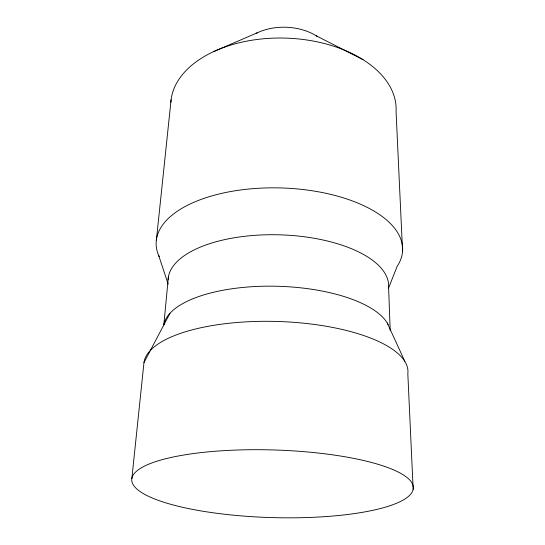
<?xml version="1.0" encoding="UTF-8"?>
<svg xmlns="http://www.w3.org/2000/svg" width="545" height="545" viewBox="0 0 545 545"><rect width="100%" height="100%" fill="white"/><g stroke="black" fill="none" stroke-linecap="round" stroke-linejoin="round"><path stroke-width="0.82" d="M168.378 277.085L163.82 324.875A113.469 44.438 1.7 0 1 269.489 286.159A113.469 44.438 1.7 0 1 388.129 324.554M156.388 240.038L171.096 99.789M131.836 478.619L143.975 362.568L169.958 313.348M388.442 288.38L397.142 266.369A123.306 58.465 1.7 0 0 284.17 188.052A123.306 58.465 1.7 0 0 159.235 256.675M213.797 51.557L257.724 32.598M316.229 35.813L363.038 59.643M387.25 322.987L404.792 361.274M158.609 255.278L168.167 284.109M402.578 251.62L396.065 111.561A112.713 68.977 1.7 0 0 287.726 38.184A112.713 68.977 1.7 0 0 170.858 102.256M413.165 489.342A140.869 33.831 1.7 0 0 208.674 451.819A140.869 33.831 1.7 0 0 195.805 509.997A140.869 33.831 1.7 0 0 413.165 489.342L407.824 373.768A132.128 46.761 1.7 0 0 282.276 321.645A132.128 46.761 1.7 0 0 143.975 362.568M390.2 330.638L388.585 287.14A110.308 48.382 1.7 0 0 281.057 234.868A110.308 48.382 1.7 0 0 168.105 279.619M256.184 33.34A46.441 30.82 1.7 0 1 317.619 36.713"/></g></svg>
